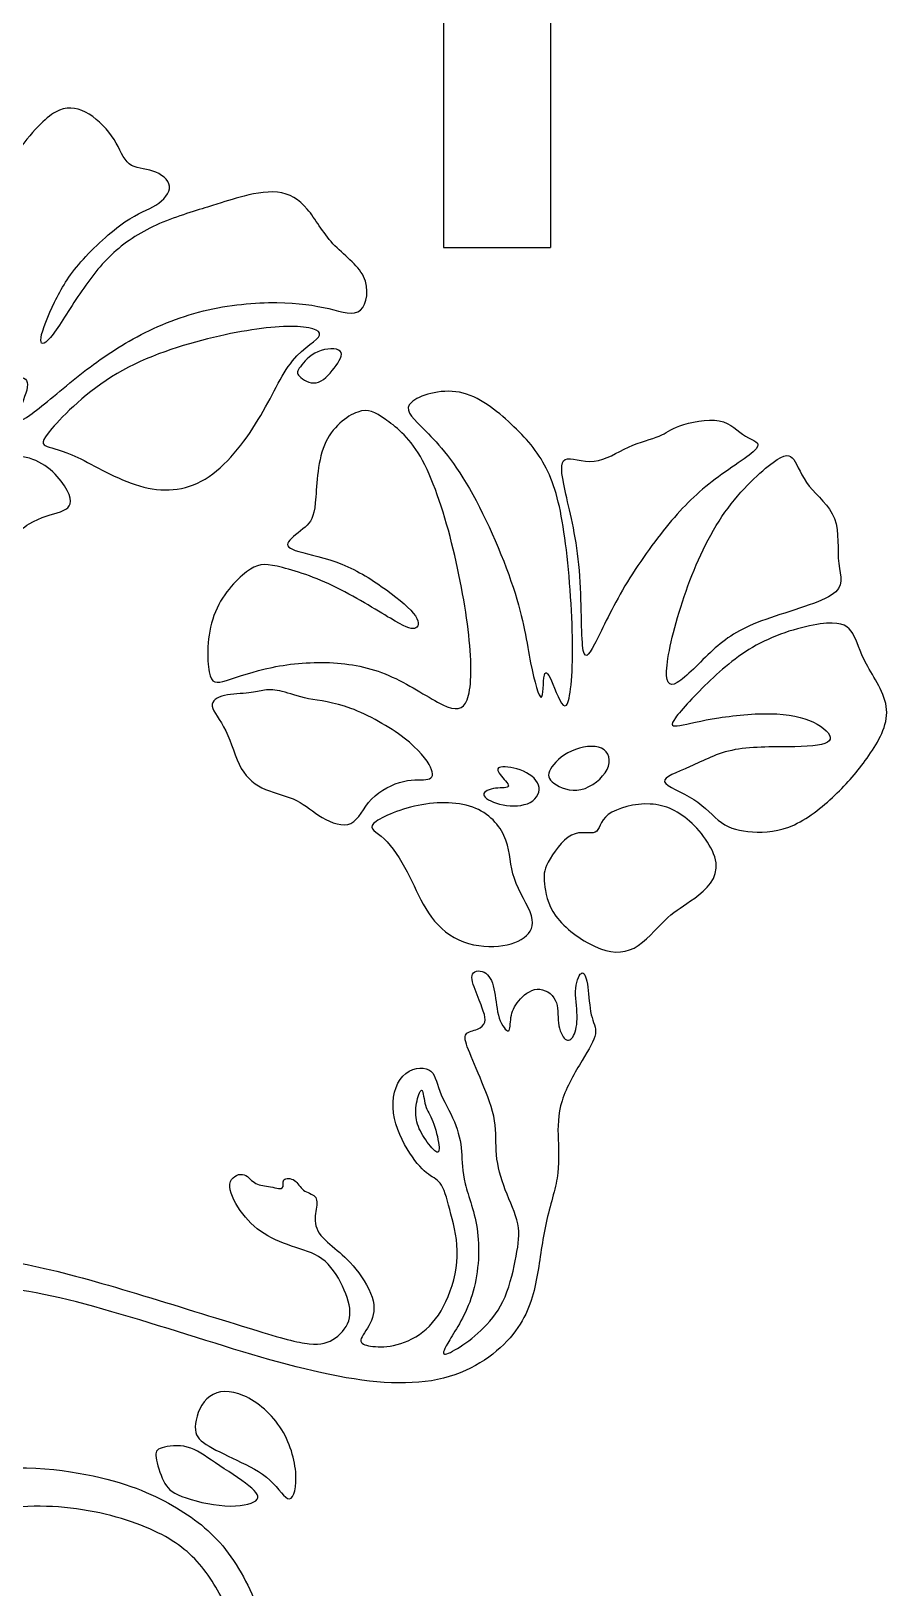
# Model space of a CAD drawing. Extents: x 0.5 to 20, y -0.3 to 15.2.
# Drawn here: x 17.681 to 19.978, y 4.227 to 8.401 of the extents above; entities that cross this region are included whole.
import ezdxf

# ---------------------------------------------------------------- set-up
doc = ezdxf.new("R2010")
doc.units = 0
doc.header["$MEASUREMENT"] = 0
doc.layers.add('LAYER_1', color=7, linetype='CONTINUOUS')

msp = doc.modelspace()

# ---------------------------------------------------------------- linework, layer by layer
at = {"layer": 'LAYER_1', "color": 250}
for points, knots in [([(15.63433, 0.77687), (15.63433, 0.77687), (0.50002, 0.77687), (0.50002, 0.77687), (0.50002, 0.77687), (0.50002, 0.77687), (0.50001, 0.77687), (0.50001, 0.77687), (0.50001, 0.77687), (0.50001, 0.77687), (0.5, 0.77687), (0.5, 0.77687), (0.5, 0.77687), (0.5, 0.77687), (0.5, 15.22313), (0.5, 15.22313), (0.5, 15.22313), (0.5, 15.22313), (19.07376, 15.22313), (19.07376, 15.22313), (19.07376, 15.22313), (19.07376, 15.22313), (19.07376, 7.82141), (19.07376, 7.82141)], [0, 0, 0, 0, 0.1428571, 0.1428571, 0.1428571, 0.1428571, 0.2857143, 0.2857143, 0.2857143, 0.2857143, 0.4285714, 0.4285714, 0.4285714, 0.4285714, 0.5714286, 0.5714286, 0.5714286, 0.5714286, 0.7142857, 0.7142857, 0.7142857, 0.7142857, 1, 1, 1, 1]), ([(15.63433, 1.1255), (15.63433, 1.1255), (0.7869, 1.1255), (0.7869, 1.1255), (0.7869, 1.1255), (0.7869, 1.1255), (0.78689, 1.1255), (0.78689, 1.1255), (0.78689, 1.1255), (0.78689, 1.1255), (0.78688, 1.1255), (0.78688, 1.1255), (0.78688, 1.1255), (0.78688, 1.1255), (0.78688, 14.8745), (0.78688, 14.8745), (0.78688, 14.8745), (0.78688, 14.8745), (18.78688, 14.8745), (18.78688, 14.8745), (18.78688, 14.8745), (18.78688, 14.8745), (18.78688, 7.82141), (18.78688, 7.82141)], [0, 0, 0, 0, 0.1428571, 0.1428571, 0.1428571, 0.1428571, 0.2857143, 0.2857143, 0.2857143, 0.2857143, 0.4285714, 0.4285714, 0.4285714, 0.4285714, 0.5714286, 0.5714286, 0.5714286, 0.5714286, 0.7142857, 0.7142857, 0.7142857, 0.7142857, 1, 1, 1, 1]), ([(17.4364, 7.39331), (17.42582, 7.42594), (17.41082, 7.48151), (17.41655, 7.56088), (17.41655, 7.56088), (17.42228, 7.64025), (17.44875, 7.74345), (17.4946, 7.8409), (17.4946, 7.8409), (17.54046, 7.93835), (17.60573, 8.03008), (17.65291, 8.09005), (17.65291, 8.09005), (17.70009, 8.15002), (17.72921, 8.17824), (17.75698, 8.18926), (17.75698, 8.18926), (17.78476, 8.20029), (17.81123, 8.19411), (17.8368, 8.17824), (17.8368, 8.17824), (17.86237, 8.16237), (17.88708, 8.13678), (17.90339, 8.11077), (17.90339, 8.11077), (17.9197, 8.08476), (17.92765, 8.05829), (17.94396, 8.04551), (17.94396, 8.04551), (17.96027, 8.03272), (17.98497, 8.0336), (18.00745, 8.02611), (18.00745, 8.02611), (18.02994, 8.01861), (18.05024, 8.00273), (18.052, 7.9851), (18.052, 7.9851), (18.05377, 7.96746), (18.037, 7.94805), (18.01584, 7.93483), (18.01584, 7.93483), (17.99468, 7.9216), (17.96909, 7.91453), (17.9325, 7.8894), (17.9325, 7.8894), (17.8959, 7.86427), (17.84826, 7.82105), (17.81475, 7.78269), (17.81475, 7.78269), (17.78124, 7.74433), (17.76183, 7.71081), (17.7442, 7.67466), (17.7442, 7.67466), (17.72656, 7.6385), (17.71068, 7.59968), (17.7076, 7.5794), (17.7076, 7.5794), (17.70451, 7.55912), (17.71421, 7.55735), (17.73273, 7.5794), (17.73273, 7.5794), (17.75125, 7.60145), (17.77859, 7.64731), (17.80637, 7.6892), (17.80637, 7.6892), (17.83415, 7.73109), (17.86238, 7.76902), (17.89633, 7.80121), (17.89633, 7.80121), (17.93028, 7.8334), (17.96998, 7.85986), (18.01672, 7.88102), (18.01672, 7.88102), (18.06346, 7.90219), (18.11726, 7.91807), (18.1543, 7.92953), (18.1543, 7.92953), (18.19134, 7.94099), (18.21163, 7.94806), (18.24117, 7.95599), (18.24117, 7.95599), (18.27071, 7.96393), (18.30953, 7.97275), (18.34171, 7.96923), (18.34171, 7.96923), (18.3739, 7.9657), (18.39949, 7.94981), (18.42153, 7.9238), (18.42153, 7.9238), (18.44358, 7.89778), (18.4621, 7.86162), (18.49032, 7.8312), (18.49032, 7.8312), (18.51854, 7.80077), (18.55647, 7.77607), (18.57234, 7.743), (18.57234, 7.743), (18.58822, 7.70993), (18.58204, 7.66847), (18.56397, 7.65304), (18.56397, 7.65304), (18.54589, 7.6376), (18.51589, 7.64819), (18.47886, 7.657), (18.47886, 7.657), (18.44182, 7.66582), (18.39771, 7.67289), (18.33995, 7.67333), (18.33995, 7.67333), (18.28219, 7.67377), (18.21074, 7.66759), (18.14284, 7.65084), (18.14284, 7.65084), (18.07493, 7.63408), (18.01054, 7.60674), (17.95454, 7.57588), (17.95454, 7.57588), (17.89854, 7.54501), (17.85091, 7.5106), (17.80285, 7.47224), (17.80285, 7.47224), (17.75479, 7.43388), (17.70627, 7.39154), (17.67805, 7.3717), (17.67805, 7.3717), (17.64983, 7.35185), (17.64189, 7.35451), (17.64541, 7.37082), (17.64541, 7.37082), (17.64894, 7.38713), (17.66394, 7.41713), (17.66923, 7.43873), (17.66923, 7.43873), (17.67452, 7.46033), (17.67011, 7.47357), (17.64851, 7.47269), (17.64851, 7.47269), (17.6269, 7.4718), (17.58809, 7.4568), (17.56561, 7.42947), (17.56561, 7.42947), (17.54312, 7.40213), (17.53693, 7.36243), (17.52591, 7.35406), (17.52591, 7.35406), (17.51489, 7.34568), (17.49901, 7.36861), (17.48711, 7.3717), (17.48711, 7.3717), (17.47521, 7.37479), (17.46726, 7.35802), (17.46021, 7.3545), (17.46021, 7.3545), (17.45316, 7.35097), (17.44698, 7.36068), (17.4364, 7.39331)], [0, 0, 0, 0, 0.025, 0.025, 0.025, 0.025, 0.05, 0.05, 0.05, 0.05, 0.075, 0.075, 0.075, 0.075, 0.1, 0.1, 0.1, 0.1, 0.125, 0.125, 0.125, 0.125, 0.15, 0.15, 0.15, 0.15, 0.175, 0.175, 0.175, 0.175, 0.2, 0.2, 0.2, 0.2, 0.225, 0.225, 0.225, 0.225, 0.25, 0.25, 0.25, 0.25, 0.275, 0.275, 0.275, 0.275, 0.3, 0.3, 0.3, 0.3, 0.325, 0.325, 0.325, 0.325, 0.35, 0.35, 0.35, 0.35, 0.375, 0.375, 0.375, 0.375, 0.4, 0.4, 0.4, 0.4, 0.425, 0.425, 0.425, 0.425, 0.45, 0.45, 0.45, 0.45, 0.475, 0.475, 0.475, 0.475, 0.5, 0.5, 0.5, 0.5, 0.525, 0.525, 0.525, 0.525, 0.55, 0.55, 0.55, 0.55, 0.575, 0.575, 0.575, 0.575, 0.6, 0.6, 0.6, 0.6, 0.625, 0.625, 0.625, 0.625, 0.65, 0.65, 0.65, 0.65, 0.675, 0.675, 0.675, 0.675, 0.7, 0.7, 0.7, 0.7, 0.725, 0.725, 0.725, 0.725, 0.75, 0.75, 0.75, 0.75, 0.775, 0.775, 0.775, 0.775, 0.8, 0.8, 0.8, 0.8, 0.825, 0.825, 0.825, 0.825, 0.85, 0.85, 0.85, 0.85, 0.875, 0.875, 0.875, 0.875, 0.9, 0.9, 0.9, 0.9, 0.925, 0.925, 0.925, 0.925, 0.95, 0.95, 0.95, 0.95, 1, 1, 1, 1]), ([(17.73669, 7.33554), (17.76712, 7.37126), (17.83151, 7.43564), (17.91132, 7.48282), (17.91132, 7.48282), (17.99114, 7.53), (18.08639, 7.56), (18.17017, 7.57984), (18.17017, 7.57984), (18.25396, 7.59968), (18.32628, 7.60939), (18.37743, 7.60939), (18.37743, 7.60939), (18.42858, 7.60939), (18.45858, 7.59968), (18.45461, 7.58602), (18.45461, 7.58602), (18.45064, 7.57235), (18.41271, 7.5547), (18.38185, 7.51678), (18.38185, 7.51678), (18.35098, 7.47886), (18.32716, 7.42065), (18.29012, 7.35936), (18.29012, 7.35936), (18.25308, 7.29806), (18.20281, 7.23367), (18.14769, 7.20016), (18.14769, 7.20016), (18.09257, 7.16665), (18.03259, 7.16399), (17.97174, 7.18163), (17.97174, 7.18163), (17.91089, 7.19927), (17.84914, 7.23721), (17.80593, 7.25793), (17.80593, 7.25793), (17.76272, 7.27865), (17.73802, 7.28219), (17.72391, 7.28747), (17.72391, 7.28747), (17.7098, 7.29276), (17.70627, 7.29983), (17.73669, 7.33554)], [0, 0, 0, 0, 0.0833333, 0.0833333, 0.0833333, 0.0833333, 0.1666667, 0.1666667, 0.1666667, 0.1666667, 0.25, 0.25, 0.25, 0.25, 0.3333333, 0.3333333, 0.3333333, 0.3333333, 0.4166667, 0.4166667, 0.4166667, 0.4166667, 0.5, 0.5, 0.5, 0.5, 0.5833333, 0.5833333, 0.5833333, 0.5833333, 0.6666667, 0.6666667, 0.6666667, 0.6666667, 0.75, 0.75, 0.75, 0.75, 0.8333333, 0.8333333, 0.8333333, 0.8333333, 1, 1, 1, 1]), ([(18.40301, 7.50134), (18.41183, 7.51325), (18.42772, 7.53178), (18.44998, 7.54148), (18.44998, 7.54148), (18.47225, 7.55118), (18.50092, 7.55206), (18.50974, 7.54324), (18.50974, 7.54324), (18.51856, 7.53442), (18.50753, 7.5159), (18.49364, 7.4976), (18.49364, 7.4976), (18.47975, 7.4793), (18.46299, 7.46122), (18.44535, 7.45813), (18.44535, 7.45813), (18.42771, 7.45504), (18.40919, 7.46696), (18.40081, 7.47555), (18.40081, 7.47555), (18.39243, 7.48415), (18.3942, 7.48944), (18.40301, 7.50134)], [0, 0, 0, 0, 0.1428571, 0.1428571, 0.1428571, 0.1428571, 0.2857143, 0.2857143, 0.2857143, 0.2857143, 0.4285714, 0.4285714, 0.4285714, 0.4285714, 0.5714286, 0.5714286, 0.5714286, 0.5714286, 0.7142857, 0.7142857, 0.7142857, 0.7142857, 1, 1, 1, 1]), ([(18.70065, 7.40567), (18.72049, 7.42386), (18.77728, 7.4426), (18.82936, 7.43268), (18.82936, 7.43268), (18.88145, 7.42276), (18.92887, 7.38416), (18.96827, 7.34724), (18.96827, 7.34724), (19.00768, 7.31031), (19.03911, 7.27502), (19.06225, 7.229), (19.06225, 7.229), (19.0854, 7.18298), (19.10029, 7.12619), (19.11186, 7.04241), (19.11186, 7.04241), (19.12344, 6.95863), (19.13171, 6.84783), (19.13254, 6.75964), (19.13254, 6.75964), (19.13337, 6.67145), (19.12674, 6.60584), (19.11627, 6.59372), (19.11627, 6.59372), (19.1058, 6.58159), (19.09147, 6.62294), (19.08017, 6.64994), (19.08017, 6.64994), (19.06887, 6.67695), (19.0606, 6.68964), (19.05702, 6.67421), (19.05702, 6.67421), (19.05343, 6.65877), (19.05454, 6.61521), (19.04876, 6.61439), (19.04876, 6.61439), (19.04297, 6.61356), (19.03028, 6.65546), (19.02009, 6.70754), (19.02009, 6.70754), (19.0099, 6.75963), (19.00217, 6.82193), (18.97324, 6.90984), (18.97324, 6.90984), (18.9443, 6.99776), (18.89413, 7.11132), (18.84756, 7.18931), (18.84756, 7.18931), (18.80098, 7.26731), (18.75798, 7.30976), (18.72794, 7.3398), (18.72794, 7.3398), (18.6979, 7.36984), (18.68081, 7.38748), (18.70065, 7.40567)], [0, 0, 0, 0, 0.0666667, 0.0666667, 0.0666667, 0.0666667, 0.1333333, 0.1333333, 0.1333333, 0.1333333, 0.2, 0.2, 0.2, 0.2, 0.2666667, 0.2666667, 0.2666667, 0.2666667, 0.3333333, 0.3333333, 0.3333333, 0.3333333, 0.4, 0.4, 0.4, 0.4, 0.4666667, 0.4666667, 0.4666667, 0.4666667, 0.5333333, 0.5333333, 0.5333333, 0.5333333, 0.6, 0.6, 0.6, 0.6, 0.6666667, 0.6666667, 0.6666667, 0.6666667, 0.7333333, 0.7333333, 0.7333333, 0.7333333, 0.8, 0.8, 0.8, 0.8, 0.8666667, 0.8666667, 0.8666667, 0.8666667, 1, 1, 1, 1]), ([(18.37105, 7.03194), (18.37822, 7.04296), (18.40028, 7.05785), (18.41543, 7.07135), (18.41543, 7.07135), (18.43059, 7.08485), (18.43886, 7.09699), (18.44299, 7.13639), (18.44299, 7.13639), (18.44713, 7.1758), (18.44713, 7.24251), (18.46725, 7.29101), (18.46725, 7.29101), (18.48737, 7.33951), (18.52761, 7.36984), (18.55654, 7.37976), (18.55654, 7.37976), (18.58548, 7.38968), (18.60313, 7.3792), (18.62986, 7.36074), (18.62986, 7.36074), (18.65659, 7.34228), (18.69242, 7.31581), (18.72466, 7.26014), (18.72466, 7.26014), (18.75691, 7.20447), (18.78558, 7.11958), (18.80845, 7.02918), (18.80845, 7.02918), (18.83133, 6.93878), (18.84842, 6.84286), (18.85586, 6.76735), (18.85586, 6.76735), (18.86331, 6.69183), (18.86109, 6.63671), (18.85007, 6.60833), (18.85007, 6.60833), (18.83905, 6.57994), (18.8192, 6.57828), (18.78448, 6.59481), (18.78448, 6.59481), (18.74975, 6.61135), (18.70014, 6.64609), (18.64943, 6.66923), (18.64943, 6.66923), (18.59872, 6.69238), (18.54689, 6.70396), (18.49178, 6.70726), (18.49178, 6.70726), (18.43666, 6.71057), (18.37822, 6.70561), (18.32724, 6.69514), (18.32724, 6.69514), (18.27626, 6.68467), (18.2327, 6.66867), (18.20487, 6.66013), (18.20487, 6.66013), (18.17703, 6.65159), (18.1649, 6.65049), (18.15856, 6.68273), (18.15856, 6.68273), (18.15222, 6.71498), (18.15167, 6.78058), (18.17124, 6.83432), (18.17124, 6.83432), (18.19081, 6.88806), (18.2305, 6.92996), (18.25888, 6.95145), (18.25888, 6.95145), (18.28727, 6.97295), (18.30437, 6.97406), (18.34074, 6.96607), (18.34074, 6.96607), (18.37712, 6.95808), (18.4328, 6.94098), (18.49012, 6.9137), (18.49012, 6.9137), (18.54745, 6.88642), (18.60643, 6.84893), (18.64418, 6.82661), (18.64418, 6.82661), (18.68194, 6.80429), (18.69849, 6.79711), (18.70896, 6.79959), (18.70896, 6.79959), (18.71943, 6.80207), (18.72384, 6.81421), (18.71117, 6.83294), (18.71117, 6.83294), (18.69849, 6.85168), (18.66871, 6.87705), (18.63344, 6.90267), (18.63344, 6.90267), (18.59816, 6.9283), (18.55737, 6.95422), (18.5141, 6.97158), (18.5141, 6.97158), (18.47083, 6.98894), (18.42508, 6.99776), (18.39835, 7.00575), (18.39835, 7.00575), (18.37162, 7.01374), (18.36389, 7.02092), (18.37105, 7.03194)], [0, 0, 0, 0, 0.037037, 0.037037, 0.037037, 0.037037, 0.0740741, 0.0740741, 0.0740741, 0.0740741, 0.1111111, 0.1111111, 0.1111111, 0.1111111, 0.1481481, 0.1481481, 0.1481481, 0.1481481, 0.1851852, 0.1851852, 0.1851852, 0.1851852, 0.2222222, 0.2222222, 0.2222222, 0.2222222, 0.2592593, 0.2592593, 0.2592593, 0.2592593, 0.2962963, 0.2962963, 0.2962963, 0.2962963, 0.3333333, 0.3333333, 0.3333333, 0.3333333, 0.3703704, 0.3703704, 0.3703704, 0.3703704, 0.4074074, 0.4074074, 0.4074074, 0.4074074, 0.4444444, 0.4444444, 0.4444444, 0.4444444, 0.4814815, 0.4814815, 0.4814815, 0.4814815, 0.5185185, 0.5185185, 0.5185185, 0.5185185, 0.5555556, 0.5555556, 0.5555556, 0.5555556, 0.5925926, 0.5925926, 0.5925926, 0.5925926, 0.6296296, 0.6296296, 0.6296296, 0.6296296, 0.6666667, 0.6666667, 0.6666667, 0.6666667, 0.7037037, 0.7037037, 0.7037037, 0.7037037, 0.7407407, 0.7407407, 0.7407407, 0.7407407, 0.7777778, 0.7777778, 0.7777778, 0.7777778, 0.8148148, 0.8148148, 0.8148148, 0.8148148, 0.8518519, 0.8518519, 0.8518519, 0.8518519, 0.8888889, 0.8888889, 0.8888889, 0.8888889, 0.9259259, 0.9259259, 0.9259259, 0.9259259, 1, 1, 1, 1]), ([(19.36488, 7.31527), (19.34503, 7.307), (19.31361, 7.29983), (19.28275, 7.28578), (19.28275, 7.28578), (19.25188, 7.27173), (19.22155, 7.25077), (19.19041, 7.24774), (19.19041, 7.24774), (19.15927, 7.24471), (19.1273, 7.2596), (19.11297, 7.25271), (19.11297, 7.25271), (19.09863, 7.24582), (19.10195, 7.21715), (19.11269, 7.16865), (19.11269, 7.16865), (19.12344, 7.12014), (19.14163, 7.05178), (19.14962, 6.97048), (19.14962, 6.97048), (19.15762, 6.88918), (19.15541, 6.79491), (19.15954, 6.75357), (19.15954, 6.75357), (19.16368, 6.71223), (19.17416, 6.72381), (19.19152, 6.75688), (19.19152, 6.75688), (19.20888, 6.78995), (19.23314, 6.84453), (19.26676, 6.9024), (19.26676, 6.9024), (19.30038, 6.96028), (19.34338, 7.02147), (19.38334, 7.0708), (19.38334, 7.0708), (19.4233, 7.12013), (19.46024, 7.15762), (19.50654, 7.19317), (19.50654, 7.19317), (19.55284, 7.22872), (19.60852, 7.26235), (19.6245, 7.28081), (19.6245, 7.28081), (19.64049, 7.29928), (19.61678, 7.30259), (19.59611, 7.31526), (19.59611, 7.31526), (19.57544, 7.32794), (19.5578, 7.35), (19.52583, 7.35606), (19.52583, 7.35606), (19.49386, 7.36212), (19.44756, 7.3522), (19.42028, 7.34256), (19.42028, 7.34256), (19.39299, 7.33291), (19.38472, 7.32353), (19.36488, 7.31527)], [0, 0, 0, 0, 0.0625, 0.0625, 0.0625, 0.0625, 0.125, 0.125, 0.125, 0.125, 0.1875, 0.1875, 0.1875, 0.1875, 0.25, 0.25, 0.25, 0.25, 0.3125, 0.3125, 0.3125, 0.3125, 0.375, 0.375, 0.375, 0.375, 0.4375, 0.4375, 0.4375, 0.4375, 0.5, 0.5, 0.5, 0.5, 0.5625, 0.5625, 0.5625, 0.5625, 0.625, 0.625, 0.625, 0.625, 0.6875, 0.6875, 0.6875, 0.6875, 0.75, 0.75, 0.75, 0.75, 0.8125, 0.8125, 0.8125, 0.8125, 0.875, 0.875, 0.875, 0.875, 1, 1, 1, 1]), ([(17.19211, 7.28614), (17.19564, 7.29672), (17.21505, 7.31172), (17.23665, 7.30952), (17.23665, 7.30952), (17.25826, 7.30731), (17.28207, 7.2879), (17.30367, 7.28305), (17.30367, 7.28305), (17.32528, 7.2782), (17.34469, 7.2879), (17.35692, 7.28206), (17.35692, 7.28206), (17.36916, 7.27622), (17.37424, 7.25482), (17.40334, 7.24821), (17.40334, 7.24821), (17.43244, 7.24159), (17.48559, 7.24976), (17.53982, 7.25659), (17.53982, 7.25659), (17.59406, 7.26342), (17.64942, 7.26894), (17.69395, 7.24954), (17.69395, 7.24954), (17.73849, 7.23014), (17.77222, 7.18581), (17.78291, 7.15837), (17.78291, 7.15837), (17.79361, 7.13092), (17.78125, 7.12033), (17.75965, 7.1124), (17.75965, 7.1124), (17.73804, 7.10446), (17.70717, 7.09916), (17.67586, 7.07976), (17.67586, 7.07976), (17.64455, 7.06036), (17.6128, 7.02684), (17.56606, 7.00612), (17.56606, 7.00612), (17.51932, 6.9854), (17.45757, 6.97745), (17.4051, 6.98495), (17.4051, 6.98495), (17.35263, 6.99245), (17.30941, 7.01538), (17.28516, 7.03831), (17.28516, 7.03831), (17.26091, 7.06124), (17.25561, 7.08417), (17.25473, 7.11018), (17.25473, 7.11018), (17.25384, 7.1362), (17.25738, 7.16531), (17.25121, 7.19132), (17.25121, 7.19132), (17.24503, 7.21734), (17.22915, 7.24028), (17.21505, 7.25483), (17.21505, 7.25483), (17.20094, 7.26938), (17.18858, 7.27556), (17.19211, 7.28614)], [0, 0, 0, 0, 0.0588235, 0.0588235, 0.0588235, 0.0588235, 0.1176471, 0.1176471, 0.1176471, 0.1176471, 0.1764706, 0.1764706, 0.1764706, 0.1764706, 0.2352941, 0.2352941, 0.2352941, 0.2352941, 0.2941176, 0.2941176, 0.2941176, 0.2941176, 0.3529412, 0.3529412, 0.3529412, 0.3529412, 0.4117647, 0.4117647, 0.4117647, 0.4117647, 0.4705882, 0.4705882, 0.4705882, 0.4705882, 0.5294118, 0.5294118, 0.5294118, 0.5294118, 0.5882353, 0.5882353, 0.5882353, 0.5882353, 0.6470588, 0.6470588, 0.6470588, 0.6470588, 0.7058824, 0.7058824, 0.7058824, 0.7058824, 0.7647059, 0.7647059, 0.7647059, 0.7647059, 0.8235294, 0.8235294, 0.8235294, 0.8235294, 0.8823529, 0.8823529, 0.8823529, 0.8823529, 1, 1, 1, 1]), ([(19.67028, 7.24472), (19.63776, 7.22101), (19.58483, 7.1725), (19.54129, 7.11104), (19.54129, 7.11104), (19.49775, 7.04958), (19.46356, 6.97516), (19.43683, 6.89937), (19.43683, 6.89937), (19.4101, 6.82358), (19.3908, 6.74641), (19.38584, 6.70066), (19.38584, 6.70066), (19.38088, 6.65491), (19.39026, 6.64058), (19.41341, 6.65408), (19.41341, 6.65408), (19.43656, 6.66759), (19.47349, 6.70893), (19.50876, 6.74117), (19.50876, 6.74117), (19.54404, 6.77342), (19.57767, 6.79657), (19.63885, 6.81944), (19.63885, 6.81944), (19.70003, 6.84232), (19.78879, 6.86492), (19.82627, 6.88862), (19.82627, 6.88862), (19.86375, 6.91232), (19.84997, 6.93714), (19.84611, 6.97351), (19.84611, 6.97351), (19.84225, 7.00989), (19.84832, 7.05785), (19.83482, 7.09395), (19.83482, 7.09395), (19.82131, 7.13005), (19.78823, 7.15431), (19.76701, 7.18104), (19.76701, 7.18104), (19.74579, 7.20777), (19.73642, 7.237), (19.72568, 7.25215), (19.72568, 7.25215), (19.71493, 7.26731), (19.70279, 7.26842), (19.67028, 7.24472)], [0, 0, 0, 0, 0.0769231, 0.0769231, 0.0769231, 0.0769231, 0.1538462, 0.1538462, 0.1538462, 0.1538462, 0.2307692, 0.2307692, 0.2307692, 0.2307692, 0.3076923, 0.3076923, 0.3076923, 0.3076923, 0.3846154, 0.3846154, 0.3846154, 0.3846154, 0.4615385, 0.4615385, 0.4615385, 0.4615385, 0.5384615, 0.5384615, 0.5384615, 0.5384615, 0.6153846, 0.6153846, 0.6153846, 0.6153846, 0.6923077, 0.6923077, 0.6923077, 0.6923077, 0.7692308, 0.7692308, 0.7692308, 0.7692308, 0.8461538, 0.8461538, 0.8461538, 0.8461538, 1, 1, 1, 1]), ([(19.40847, 6.55953), (19.42391, 6.58103), (19.4614, 6.62182), (19.50274, 6.66095), (19.50274, 6.66095), (19.54408, 6.70009), (19.58928, 6.73758), (19.64605, 6.76514), (19.64605, 6.76514), (19.70283, 6.7927), (19.77119, 6.81034), (19.81363, 6.81337), (19.81363, 6.81337), (19.85607, 6.81641), (19.87262, 6.80482), (19.88391, 6.78553), (19.88391, 6.78553), (19.89521, 6.76624), (19.90128, 6.73923), (19.92029, 6.70396), (19.92029, 6.70396), (19.93931, 6.66868), (19.97128, 6.62512), (19.97459, 6.58186), (19.97459, 6.58186), (19.9779, 6.53859), (19.95253, 6.49559), (19.92691, 6.45866), (19.92691, 6.45866), (19.90128, 6.42173), (19.87536, 6.39086), (19.84202, 6.35834), (19.84202, 6.35834), (19.80867, 6.32582), (19.76788, 6.29164), (19.72764, 6.27318), (19.72764, 6.27318), (19.6874, 6.25472), (19.64771, 6.25195), (19.61464, 6.25388), (19.61464, 6.25388), (19.58157, 6.25581), (19.5551, 6.26243), (19.53196, 6.27868), (19.53196, 6.27868), (19.50881, 6.29494), (19.48896, 6.32086), (19.45755, 6.34097), (19.45755, 6.34097), (19.42613, 6.36109), (19.38312, 6.37543), (19.37954, 6.38838), (19.37954, 6.38838), (19.37596, 6.40133), (19.41179, 6.41292), (19.44762, 6.4289), (19.44762, 6.4289), (19.48345, 6.44488), (19.51928, 6.46528), (19.56833, 6.47437), (19.56833, 6.47437), (19.61739, 6.48347), (19.67969, 6.48126), (19.72819, 6.48208), (19.72819, 6.48208), (19.77669, 6.48291), (19.81143, 6.48678), (19.8208, 6.49807), (19.8208, 6.49807), (19.83017, 6.50937), (19.81418, 6.52812), (19.78855, 6.54272), (19.78855, 6.54272), (19.76292, 6.55733), (19.72764, 6.56781), (19.67996, 6.57029), (19.67996, 6.57029), (19.63228, 6.57277), (19.57219, 6.56725), (19.52452, 6.55981), (19.52452, 6.55981), (19.47684, 6.55237), (19.44155, 6.543), (19.42061, 6.53942), (19.42061, 6.53942), (19.39967, 6.53583), (19.39304, 6.53804), (19.40847, 6.55953)], [0, 0, 0, 0, 0.0434783, 0.0434783, 0.0434783, 0.0434783, 0.0869565, 0.0869565, 0.0869565, 0.0869565, 0.1304348, 0.1304348, 0.1304348, 0.1304348, 0.173913, 0.173913, 0.173913, 0.173913, 0.2173913, 0.2173913, 0.2173913, 0.2173913, 0.2608696, 0.2608696, 0.2608696, 0.2608696, 0.3043478, 0.3043478, 0.3043478, 0.3043478, 0.3478261, 0.3478261, 0.3478261, 0.3478261, 0.3913043, 0.3913043, 0.3913043, 0.3913043, 0.4347826, 0.4347826, 0.4347826, 0.4347826, 0.4782609, 0.4782609, 0.4782609, 0.4782609, 0.5217391, 0.5217391, 0.5217391, 0.5217391, 0.5652174, 0.5652174, 0.5652174, 0.5652174, 0.6086957, 0.6086957, 0.6086957, 0.6086957, 0.6521739, 0.6521739, 0.6521739, 0.6521739, 0.6956522, 0.6956522, 0.6956522, 0.6956522, 0.7391304, 0.7391304, 0.7391304, 0.7391304, 0.7826087, 0.7826087, 0.7826087, 0.7826087, 0.826087, 0.826087, 0.826087, 0.826087, 0.8695652, 0.8695652, 0.8695652, 0.8695652, 0.9130435, 0.9130435, 0.9130435, 0.9130435, 1, 1, 1, 1]), ([(18.16656, 6.59097), (18.16435, 6.60585), (18.17924, 6.61522), (18.19963, 6.6199), (18.19963, 6.6199), (18.22003, 6.62459), (18.24594, 6.62459), (18.2644, 6.62652), (18.2644, 6.62652), (18.28287, 6.62845), (18.2939, 6.63231), (18.30712, 6.63396), (18.30712, 6.63396), (18.32035, 6.63562), (18.33579, 6.63507), (18.35453, 6.63039), (18.35453, 6.63039), (18.37327, 6.6257), (18.39532, 6.61688), (18.42481, 6.6111), (18.42481, 6.6111), (18.4543, 6.60531), (18.49123, 6.60254), (18.53808, 6.58518), (18.53808, 6.58518), (18.58493, 6.56782), (18.64172, 6.53585), (18.68113, 6.50554), (18.68113, 6.50554), (18.72054, 6.47522), (18.74259, 6.44655), (18.75196, 6.42726), (18.75196, 6.42726), (18.76134, 6.40797), (18.75802, 6.39804), (18.7448, 6.39501), (18.7448, 6.39501), (18.73157, 6.39198), (18.70841, 6.39584), (18.67975, 6.38923), (18.67975, 6.38923), (18.65109, 6.38261), (18.6169, 6.36552), (18.59403, 6.34155), (18.59403, 6.34155), (18.57116, 6.31757), (18.55958, 6.28669), (18.53836, 6.27677), (18.53836, 6.27677), (18.51714, 6.26685), (18.48627, 6.27788), (18.46147, 6.29248), (18.46147, 6.29248), (18.43666, 6.30709), (18.41792, 6.32528), (18.39284, 6.33768), (18.39284, 6.33768), (18.36776, 6.35008), (18.33634, 6.3567), (18.30961, 6.36799), (18.30961, 6.36799), (18.28287, 6.37929), (18.26082, 6.39529), (18.24456, 6.42395), (18.24456, 6.42395), (18.2283, 6.45261), (18.21782, 6.49396), (18.20294, 6.52482), (18.20294, 6.52482), (18.18806, 6.55569), (18.16876, 6.57609), (18.16656, 6.59097)], [0, 0, 0, 0, 0.0526316, 0.0526316, 0.0526316, 0.0526316, 0.1052632, 0.1052632, 0.1052632, 0.1052632, 0.1578947, 0.1578947, 0.1578947, 0.1578947, 0.2105263, 0.2105263, 0.2105263, 0.2105263, 0.2631579, 0.2631579, 0.2631579, 0.2631579, 0.3157895, 0.3157895, 0.3157895, 0.3157895, 0.3684211, 0.3684211, 0.3684211, 0.3684211, 0.4210526, 0.4210526, 0.4210526, 0.4210526, 0.4736842, 0.4736842, 0.4736842, 0.4736842, 0.5263158, 0.5263158, 0.5263158, 0.5263158, 0.5789474, 0.5789474, 0.5789474, 0.5789474, 0.6315789, 0.6315789, 0.6315789, 0.6315789, 0.6842105, 0.6842105, 0.6842105, 0.6842105, 0.7368421, 0.7368421, 0.7368421, 0.7368421, 0.7894737, 0.7894737, 0.7894737, 0.7894737, 0.8421053, 0.8421053, 0.8421053, 0.8421053, 0.8947368, 0.8947368, 0.8947368, 0.8947368, 1, 1, 1, 1]), ([(19.07345, 6.42216), (19.08227, 6.43787), (19.10268, 6.45827), (19.12968, 6.47067), (19.12968, 6.47067), (19.15669, 6.48307), (19.19032, 6.48748), (19.2103, 6.47798), (19.2103, 6.47798), (19.23028, 6.46847), (19.23662, 6.44503), (19.22505, 6.42133), (19.22505, 6.42133), (19.21347, 6.39763), (19.18398, 6.37365), (19.15518, 6.36745), (19.15518, 6.36745), (19.12638, 6.36124), (19.09826, 6.37283), (19.08283, 6.38412), (19.08283, 6.38412), (19.0674, 6.39542), (19.06463, 6.40646), (19.07345, 6.42216)], [0, 0, 0, 0, 0.1428571, 0.1428571, 0.1428571, 0.1428571, 0.2857143, 0.2857143, 0.2857143, 0.2857143, 0.4285714, 0.4285714, 0.4285714, 0.4285714, 0.5714286, 0.5714286, 0.5714286, 0.5714286, 0.7142857, 0.7142857, 0.7142857, 0.7142857, 1, 1, 1, 1]), ([(18.94047, 6.42781), (18.95246, 6.42988), (18.97865, 6.42657), (19.00069, 6.41665), (19.00069, 6.41665), (19.02274, 6.40673), (19.04066, 6.39018), (19.04314, 6.37296), (19.04314, 6.37296), (19.04562, 6.35574), (19.03266, 6.33782), (19.01144, 6.32955), (19.01144, 6.32955), (18.99022, 6.32128), (18.96073, 6.32267), (18.93703, 6.32859), (18.93703, 6.32859), (18.91333, 6.33451), (18.8954, 6.34499), (18.89458, 6.35353), (18.89458, 6.35353), (18.89375, 6.36207), (18.91002, 6.3687), (18.92641, 6.3709), (18.92641, 6.3709), (18.94281, 6.37311), (18.95936, 6.37089), (18.96046, 6.37681), (18.96046, 6.37681), (18.96156, 6.38274), (18.94722, 6.39681), (18.93896, 6.40755), (18.93896, 6.40755), (18.93069, 6.4183), (18.92848, 6.42575), (18.94047, 6.42781)], [0, 0, 0, 0, 0.1, 0.1, 0.1, 0.1, 0.2, 0.2, 0.2, 0.2, 0.3, 0.3, 0.3, 0.3, 0.4, 0.4, 0.4, 0.4, 0.5, 0.5, 0.5, 0.5, 0.6, 0.6, 0.6, 0.6, 0.7, 0.7, 0.7, 0.7, 0.8, 0.8, 0.8, 0.8, 1, 1, 1, 1]), ([(18.599, 6.27593), (18.61361, 6.29054), (18.66432, 6.31369), (18.71861, 6.32471), (18.71861, 6.32471), (18.77291, 6.33574), (18.83079, 6.33464), (18.87295, 6.31701), (18.87295, 6.31701), (18.91512, 6.29937), (18.94159, 6.26518), (18.95399, 6.23129), (18.95399, 6.23129), (18.96639, 6.19739), (18.96473, 6.16376), (18.9767, 6.12847), (18.9767, 6.12847), (18.98867, 6.09318), (19.01426, 6.05621), (19.02247, 6.02889), (19.02247, 6.02889), (19.03068, 6.00157), (19.0215, 5.98389), (19.00265, 5.9704), (19.00265, 5.9704), (18.98379, 5.95691), (18.95524, 5.94761), (18.92113, 5.94654), (18.92113, 5.94654), (18.88702, 5.94547), (18.84732, 5.95265), (18.81508, 5.97056), (18.81508, 5.97056), (18.78284, 5.98847), (18.75802, 6.01714), (18.73901, 6.04828), (18.73901, 6.04828), (18.71999, 6.07942), (18.70676, 6.11305), (18.68913, 6.14694), (18.68913, 6.14694), (18.67149, 6.18084), (18.64943, 6.21503), (18.62767, 6.23514), (18.62767, 6.23514), (18.6059, 6.25526), (18.58439, 6.26133), (18.599, 6.27593)], [0, 0, 0, 0, 0.0769231, 0.0769231, 0.0769231, 0.0769231, 0.1538462, 0.1538462, 0.1538462, 0.1538462, 0.2307692, 0.2307692, 0.2307692, 0.2307692, 0.3076923, 0.3076923, 0.3076923, 0.3076923, 0.3846154, 0.3846154, 0.3846154, 0.3846154, 0.4615385, 0.4615385, 0.4615385, 0.4615385, 0.5384615, 0.5384615, 0.5384615, 0.5384615, 0.6153846, 0.6153846, 0.6153846, 0.6153846, 0.6923077, 0.6923077, 0.6923077, 0.6923077, 0.7692308, 0.7692308, 0.7692308, 0.7692308, 0.8461538, 0.8461538, 0.8461538, 0.8461538, 1, 1, 1, 1]), ([(19.06698, 6.1723), (19.07938, 6.19628), (19.10475, 6.23266), (19.1301, 6.24534), (19.1301, 6.24534), (19.15545, 6.25802), (19.18082, 6.24699), (19.19322, 6.25305), (19.19322, 6.25305), (19.20562, 6.25912), (19.20506, 6.28227), (19.22848, 6.30018), (19.22848, 6.30018), (19.25191, 6.3181), (19.29933, 6.33078), (19.34094, 6.32858), (19.34094, 6.32858), (19.38255, 6.32638), (19.41839, 6.30928), (19.45283, 6.27649), (19.45283, 6.27649), (19.48728, 6.24369), (19.52036, 6.19518), (19.51788, 6.15632), (19.51788, 6.15632), (19.5154, 6.11746), (19.47736, 6.08824), (19.44925, 6.06868), (19.44925, 6.06868), (19.42114, 6.04911), (19.40295, 6.03919), (19.3798, 6.01659), (19.3798, 6.01659), (19.35665, 5.99399), (19.32853, 5.95871), (19.29739, 5.94245), (19.29739, 5.94245), (19.26625, 5.92618), (19.23207, 5.92895), (19.19349, 5.94631), (19.19349, 5.94631), (19.15491, 5.96367), (19.1119, 5.99564), (19.0882, 6.02788), (19.0882, 6.02788), (19.0645, 6.06013), (19.06009, 6.09266), (19.05761, 6.1147), (19.05761, 6.1147), (19.05513, 6.13675), (19.05458, 6.14833), (19.06698, 6.1723)], [0, 0, 0, 0, 0.0714286, 0.0714286, 0.0714286, 0.0714286, 0.1428571, 0.1428571, 0.1428571, 0.1428571, 0.2142857, 0.2142857, 0.2142857, 0.2142857, 0.2857143, 0.2857143, 0.2857143, 0.2857143, 0.3571429, 0.3571429, 0.3571429, 0.3571429, 0.4285714, 0.4285714, 0.4285714, 0.4285714, 0.5, 0.5, 0.5, 0.5, 0.5714286, 0.5714286, 0.5714286, 0.5714286, 0.6428571, 0.6428571, 0.6428571, 0.6428571, 0.7142857, 0.7142857, 0.7142857, 0.7142857, 0.7857143, 0.7857143, 0.7857143, 0.7857143, 0.8571429, 0.8571429, 0.8571429, 0.8571429, 1, 1, 1, 1]), ([(17.37258, 5.11567), (17.37092, 5.10906), (17.37203, 5.09802), (17.3836, 5.0848), (17.3836, 5.0848), (17.39518, 5.07157), (17.41723, 5.05613), (17.46959, 5.04732), (17.46959, 5.04732), (17.52196, 5.0385), (17.60465, 5.03629), (17.71516, 5.0137), (17.71516, 5.0137), (17.82568, 4.9911), (17.96405, 4.94809), (18.09882, 4.90593), (18.09882, 4.90593), (18.23359, 4.86376), (18.36478, 4.82241), (18.48219, 4.79844), (18.48219, 4.79844), (18.5996, 4.77446), (18.70323, 4.76784), (18.78674, 4.78878), (18.78674, 4.78878), (18.87025, 4.80973), (18.93364, 4.85825), (18.9725, 4.90647), (18.9725, 4.90647), (19.01136, 4.9547), (19.0257, 5.00267), (19.03534, 5.05145), (19.03534, 5.05145), (19.04499, 5.10023), (19.04995, 5.14984), (19.05987, 5.19669), (19.05987, 5.19669), (19.06979, 5.24355), (19.08468, 5.28765), (19.09102, 5.32568), (19.09102, 5.32568), (19.09736, 5.36372), (19.09514, 5.39569), (19.09404, 5.42876), (19.09404, 5.42876), (19.09294, 5.46183), (19.09294, 5.49602), (19.10451, 5.53294), (19.10451, 5.53294), (19.11609, 5.56987), (19.13925, 5.60957), (19.15799, 5.64071), (19.15799, 5.64071), (19.17673, 5.67185), (19.19106, 5.69445), (19.19382, 5.71209), (19.19382, 5.71209), (19.19658, 5.72973), (19.18775, 5.74241), (19.1828, 5.76363), (19.1828, 5.76363), (19.17784, 5.78485), (19.17673, 5.81462), (19.1737, 5.83749), (19.1737, 5.83749), (19.17067, 5.86036), (19.16571, 5.87636), (19.15882, 5.87553), (19.15882, 5.87553), (19.15193, 5.8747), (19.14311, 5.85706), (19.14118, 5.83446), (19.14118, 5.83446), (19.13925, 5.81186), (19.14421, 5.7843), (19.14476, 5.76115), (19.14476, 5.76115), (19.14531, 5.738), (19.14145, 5.71925), (19.13539, 5.70768), (19.13539, 5.70768), (19.12933, 5.6961), (19.12105, 5.69169), (19.11307, 5.69803), (19.11307, 5.69803), (19.10508, 5.70437), (19.09735, 5.72146), (19.09487, 5.74158), (19.09487, 5.74158), (19.09239, 5.7617), (19.09516, 5.78485), (19.08634, 5.80276), (19.08634, 5.80276), (19.07752, 5.82068), (19.05711, 5.83336), (19.03782, 5.83199), (19.03782, 5.83199), (19.01853, 5.83061), (19.00034, 5.81516), (18.98822, 5.80056), (18.98822, 5.80056), (18.97609, 5.78595), (18.97002, 5.77217), (18.96754, 5.75619), (18.96754, 5.75619), (18.96506, 5.7402), (18.96617, 5.72201), (18.96066, 5.72036), (18.96066, 5.72036), (18.95515, 5.7187), (18.94301, 5.73359), (18.93613, 5.75453), (18.93613, 5.75453), (18.92924, 5.77548), (18.92757, 5.80249), (18.92344, 5.82509), (18.92344, 5.82509), (18.91931, 5.84769), (18.91269, 5.86588), (18.90029, 5.8747), (18.90029, 5.8747), (18.88789, 5.88352), (18.8697, 5.88297), (18.86446, 5.87278), (18.86446, 5.87278), (18.85922, 5.86258), (18.86695, 5.84273), (18.87438, 5.82372), (18.87438, 5.82372), (18.88182, 5.8047), (18.889, 5.7865), (18.8934, 5.77328), (18.8934, 5.77328), (18.89781, 5.76005), (18.89947, 5.75177), (18.89699, 5.74406), (18.89699, 5.74406), (18.89451, 5.73635), (18.88789, 5.72917), (18.87742, 5.72477), (18.87742, 5.72477), (18.86695, 5.72036), (18.85261, 5.7187), (18.8471, 5.71154), (18.8471, 5.71154), (18.84158, 5.70438), (18.8449, 5.69169), (18.85344, 5.66965), (18.85344, 5.66965), (18.86198, 5.6476), (18.87576, 5.61618), (18.88981, 5.58228), (18.88981, 5.58228), (18.90387, 5.54838), (18.91821, 5.512), (18.92372, 5.47948), (18.92372, 5.47948), (18.92924, 5.44696), (18.92592, 5.41828), (18.92868, 5.38797), (18.92868, 5.38797), (18.93144, 5.35765), (18.94026, 5.32568), (18.95238, 5.29399), (18.95238, 5.29399), (18.96451, 5.26229), (18.97995, 5.23087), (18.98573, 5.20276), (18.98573, 5.20276), (18.99152, 5.17465), (18.98766, 5.14984), (18.98132, 5.1165), (18.98132, 5.1165), (18.97498, 5.08315), (18.96616, 5.04125), (18.95156, 5.00708), (18.95156, 5.00708), (18.93695, 4.9729), (18.91655, 4.94644), (18.89506, 4.92467), (18.89506, 4.92467), (18.87356, 4.9029), (18.85096, 4.8858), (18.8314, 4.87313), (18.8314, 4.87313), (18.81183, 4.86045), (18.79528, 4.85218), (18.78922, 4.85355), (18.78922, 4.85355), (18.78316, 4.85493), (18.78757, 4.86597), (18.80355, 4.89215), (18.80355, 4.89215), (18.81954, 4.91833), (18.8471, 4.95967), (18.86336, 5.01203), (18.86336, 5.01203), (18.87962, 5.0644), (18.88458, 5.12779), (18.87797, 5.1807), (18.87797, 5.1807), (18.87135, 5.23362), (18.85316, 5.27608), (18.84462, 5.31025), (18.84462, 5.31025), (18.83607, 5.34442), (18.83718, 5.37034), (18.83498, 5.39652), (18.83498, 5.39652), (18.83277, 5.4227), (18.82725, 5.44916), (18.81568, 5.47672), (18.81568, 5.47672), (18.80411, 5.50428), (18.78646, 5.53295), (18.77655, 5.55858), (18.77655, 5.55858), (18.76663, 5.58421), (18.76441, 5.60681), (18.74733, 5.6159), (18.74733, 5.6159), (18.73024, 5.625), (18.69827, 5.62059), (18.6776, 5.5991), (18.6776, 5.5991), (18.65693, 5.5776), (18.64756, 5.539), (18.65279, 5.49987), (18.65279, 5.49987), (18.65803, 5.46074), (18.67788, 5.42104), (18.69634, 5.39238), (18.69634, 5.39238), (18.7148, 5.36372), (18.7319, 5.34608), (18.74622, 5.33561), (18.74622, 5.33561), (18.76055, 5.32514), (18.77214, 5.32182), (18.7815, 5.30612), (18.7815, 5.30612), (18.79087, 5.29041), (18.79805, 5.26229), (18.80659, 5.22895), (18.80659, 5.22895), (18.81513, 5.1956), (18.82505, 5.157), (18.82368, 5.11567), (18.82368, 5.11567), (18.8223, 5.07433), (18.80961, 5.03022), (18.79308, 4.99467), (18.79308, 4.99467), (18.77655, 4.95912), (18.75614, 4.93211), (18.73134, 4.91282), (18.73134, 4.91282), (18.70654, 4.89353), (18.67732, 4.88194), (18.65252, 4.87671), (18.65252, 4.87671), (18.62772, 4.87147), (18.60731, 4.87258), (18.59133, 4.87506), (18.59133, 4.87506), (18.57535, 4.87754), (18.56377, 4.8814), (18.56515, 4.89132), (18.56515, 4.89132), (18.56653, 4.90124), (18.58086, 4.91723), (18.59023, 4.93652), (18.59023, 4.93652), (18.5996, 4.95581), (18.60401, 4.97841), (18.59519, 5.00624), (18.59519, 5.00624), (18.58637, 5.03408), (18.56432, 5.06716), (18.5442, 5.09058), (18.5442, 5.09058), (18.52408, 5.11401), (18.50589, 5.12779), (18.48826, 5.14267), (18.48826, 5.14267), (18.47062, 5.15755), (18.45352, 5.17355), (18.44663, 5.19091), (18.44663, 5.19091), (18.43974, 5.20827), (18.44306, 5.22702), (18.44526, 5.24217), (18.44526, 5.24217), (18.44746, 5.25733), (18.44857, 5.26891), (18.44196, 5.27607), (18.44196, 5.27607), (18.43534, 5.28323), (18.421, 5.286), (18.41136, 5.29343), (18.41136, 5.29343), (18.40171, 5.30087), (18.39675, 5.31301), (18.38711, 5.31934), (18.38711, 5.31934), (18.37746, 5.32568), (18.36313, 5.32623), (18.35872, 5.32045), (18.35872, 5.32045), (18.35431, 5.31466), (18.35982, 5.30252), (18.35431, 5.29894), (18.35431, 5.29894), (18.3488, 5.29536), (18.33225, 5.30033), (18.31765, 5.30308), (18.31765, 5.30308), (18.30305, 5.30584), (18.29036, 5.30639), (18.27989, 5.31328), (18.27989, 5.31328), (18.26942, 5.32017), (18.26115, 5.3334), (18.24792, 5.33533), (18.24792, 5.33533), (18.23469, 5.33726), (18.2165, 5.32789), (18.21402, 5.30943), (18.21402, 5.30943), (18.21154, 5.29096), (18.22477, 5.26339), (18.24185, 5.23887), (18.24185, 5.23887), (18.25894, 5.21434), (18.2799, 5.19283), (18.30552, 5.17658), (18.30552, 5.17658), (18.33115, 5.16032), (18.36148, 5.14929), (18.39041, 5.13965), (18.39041, 5.13965), (18.41935, 5.13), (18.44691, 5.12173), (18.46923, 5.10244), (18.46923, 5.10244), (18.49156, 5.08315), (18.50865, 5.05282), (18.5205, 5.02527), (18.5205, 5.02527), (18.53235, 4.99771), (18.53897, 4.97289), (18.53456, 4.95085), (18.53456, 4.95085), (18.53015, 4.9288), (18.51471, 4.90951), (18.4968, 4.89684), (18.4968, 4.89684), (18.47889, 4.88416), (18.45848, 4.87809), (18.42679, 4.88112), (18.42679, 4.88112), (18.3951, 4.88415), (18.3521, 4.89629), (18.27466, 4.91998), (18.27466, 4.91998), (18.19721, 4.94368), (18.08531, 4.97897), (17.98251, 5.01011), (17.98251, 5.01011), (17.87971, 5.04125), (17.78599, 5.06826), (17.70139, 5.087), (17.70139, 5.087), (17.61678, 5.10574), (17.54125, 5.11622), (17.48972, 5.12145), (17.48972, 5.12145), (17.43818, 5.12669), (17.41061, 5.12669), (17.39463, 5.12559), (17.39463, 5.12559), (17.37864, 5.12449), (17.37423, 5.12228), (17.37258, 5.11567)], [0, 0, 0, 0, 0.0103093, 0.0103093, 0.0103093, 0.0103093, 0.0206186, 0.0206186, 0.0206186, 0.0206186, 0.0309278, 0.0309278, 0.0309278, 0.0309278, 0.0412371, 0.0412371, 0.0412371, 0.0412371, 0.0515464, 0.0515464, 0.0515464, 0.0515464, 0.0618557, 0.0618557, 0.0618557, 0.0618557, 0.0721649, 0.0721649, 0.0721649, 0.0721649, 0.0824742, 0.0824742, 0.0824742, 0.0824742, 0.0927835, 0.0927835, 0.0927835, 0.0927835, 0.1030928, 0.1030928, 0.1030928, 0.1030928, 0.1134021, 0.1134021, 0.1134021, 0.1134021, 0.1237113, 0.1237113, 0.1237113, 0.1237113, 0.1340206, 0.1340206, 0.1340206, 0.1340206, 0.1443299, 0.1443299, 0.1443299, 0.1443299, 0.1546392, 0.1546392, 0.1546392, 0.1546392, 0.1649485, 0.1649485, 0.1649485, 0.1649485, 0.1752577, 0.1752577, 0.1752577, 0.1752577, 0.185567, 0.185567, 0.185567, 0.185567, 0.1958763, 0.1958763, 0.1958763, 0.1958763, 0.2061856, 0.2061856, 0.2061856, 0.2061856, 0.2164948, 0.2164948, 0.2164948, 0.2164948, 0.2268041, 0.2268041, 0.2268041, 0.2268041, 0.2371134, 0.2371134, 0.2371134, 0.2371134, 0.2474227, 0.2474227, 0.2474227, 0.2474227, 0.257732, 0.257732, 0.257732, 0.257732, 0.2680412, 0.2680412, 0.2680412, 0.2680412, 0.2783505, 0.2783505, 0.2783505, 0.2783505, 0.2886598, 0.2886598, 0.2886598, 0.2886598, 0.2989691, 0.2989691, 0.2989691, 0.2989691, 0.3092784, 0.3092784, 0.3092784, 0.3092784, 0.3195876, 0.3195876, 0.3195876, 0.3195876, 0.3298969, 0.3298969, 0.3298969, 0.3298969, 0.3402062, 0.3402062, 0.3402062, 0.3402062, 0.3505155, 0.3505155, 0.3505155, 0.3505155, 0.3608247, 0.3608247, 0.3608247, 0.3608247, 0.371134, 0.371134, 0.371134, 0.371134, 0.3814433, 0.3814433, 0.3814433, 0.3814433, 0.3917526, 0.3917526, 0.3917526, 0.3917526, 0.4020619, 0.4020619, 0.4020619, 0.4020619, 0.4123711, 0.4123711, 0.4123711, 0.4123711, 0.4226804, 0.4226804, 0.4226804, 0.4226804, 0.4329897, 0.4329897, 0.4329897, 0.4329897, 0.443299, 0.443299, 0.443299, 0.443299, 0.4536082, 0.4536082, 0.4536082, 0.4536082, 0.4639175, 0.4639175, 0.4639175, 0.4639175, 0.4742268, 0.4742268, 0.4742268, 0.4742268, 0.4845361, 0.4845361, 0.4845361, 0.4845361, 0.4948454, 0.4948454, 0.4948454, 0.4948454, 0.5051546, 0.5051546, 0.5051546, 0.5051546, 0.5154639, 0.5154639, 0.5154639, 0.5154639, 0.5257732, 0.5257732, 0.5257732, 0.5257732, 0.5360825, 0.5360825, 0.5360825, 0.5360825, 0.5463918, 0.5463918, 0.5463918, 0.5463918, 0.556701, 0.556701, 0.556701, 0.556701, 0.5670103, 0.5670103, 0.5670103, 0.5670103, 0.5773196, 0.5773196, 0.5773196, 0.5773196, 0.5876289, 0.5876289, 0.5876289, 0.5876289, 0.5979381, 0.5979381, 0.5979381, 0.5979381, 0.6082474, 0.6082474, 0.6082474, 0.6082474, 0.6185567, 0.6185567, 0.6185567, 0.6185567, 0.628866, 0.628866, 0.628866, 0.628866, 0.6391753, 0.6391753, 0.6391753, 0.6391753, 0.6494845, 0.6494845, 0.6494845, 0.6494845, 0.6597938, 0.6597938, 0.6597938, 0.6597938, 0.6701031, 0.6701031, 0.6701031, 0.6701031, 0.6804124, 0.6804124, 0.6804124, 0.6804124, 0.6907216, 0.6907216, 0.6907216, 0.6907216, 0.7010309, 0.7010309, 0.7010309, 0.7010309, 0.7113402, 0.7113402, 0.7113402, 0.7113402, 0.7216495, 0.7216495, 0.7216495, 0.7216495, 0.7319588, 0.7319588, 0.7319588, 0.7319588, 0.742268, 0.742268, 0.742268, 0.742268, 0.7525773, 0.7525773, 0.7525773, 0.7525773, 0.7628866, 0.7628866, 0.7628866, 0.7628866, 0.7731959, 0.7731959, 0.7731959, 0.7731959, 0.7835052, 0.7835052, 0.7835052, 0.7835052, 0.7938144, 0.7938144, 0.7938144, 0.7938144, 0.8041237, 0.8041237, 0.8041237, 0.8041237, 0.814433, 0.814433, 0.814433, 0.814433, 0.8247423, 0.8247423, 0.8247423, 0.8247423, 0.8350515, 0.8350515, 0.8350515, 0.8350515, 0.8453608, 0.8453608, 0.8453608, 0.8453608, 0.8556701, 0.8556701, 0.8556701, 0.8556701, 0.8659794, 0.8659794, 0.8659794, 0.8659794, 0.8762887, 0.8762887, 0.8762887, 0.8762887, 0.8865979, 0.8865979, 0.8865979, 0.8865979, 0.8969072, 0.8969072, 0.8969072, 0.8969072, 0.9072165, 0.9072165, 0.9072165, 0.9072165, 0.9175258, 0.9175258, 0.9175258, 0.9175258, 0.9278351, 0.9278351, 0.9278351, 0.9278351, 0.9381443, 0.9381443, 0.9381443, 0.9381443, 0.9484536, 0.9484536, 0.9484536, 0.9484536, 0.9587629, 0.9587629, 0.9587629, 0.9587629, 0.9690722, 0.9690722, 0.9690722, 0.9690722, 0.9793814, 0.9793814, 0.9793814, 0.9793814, 1, 1, 1, 1]), ([(18.77408, 5.41457), (18.77201, 5.43138), (18.76567, 5.45868), (18.75837, 5.47714), (18.75837, 5.47714), (18.75107, 5.4956), (18.74279, 5.50526), (18.73825, 5.52069), (18.73825, 5.52069), (18.7337, 5.53612), (18.73287, 5.55735), (18.72929, 5.56052), (18.72929, 5.56052), (18.72571, 5.56369), (18.71936, 5.5488), (18.71565, 5.53254), (18.71565, 5.53254), (18.71193, 5.51628), (18.71082, 5.49864), (18.71399, 5.48211), (18.71399, 5.48211), (18.71716, 5.46557), (18.7246, 5.45012), (18.73493, 5.43414), (18.73493, 5.43414), (18.74527, 5.41816), (18.7585, 5.40161), (18.76621, 5.39652), (18.76621, 5.39652), (18.77393, 5.39142), (18.77615, 5.39776), (18.77408, 5.41457)], [0, 0, 0, 0, 0.1111111, 0.1111111, 0.1111111, 0.1111111, 0.2222222, 0.2222222, 0.2222222, 0.2222222, 0.3333333, 0.3333333, 0.3333333, 0.3333333, 0.4444444, 0.4444444, 0.4444444, 0.4444444, 0.5555556, 0.5555556, 0.5555556, 0.5555556, 0.6666667, 0.6666667, 0.6666667, 0.6666667, 0.7777778, 0.7777778, 0.7777778, 0.7777778, 1, 1, 1, 1]), ([(18.12106, 4.65829), (18.12161, 4.68061), (18.13209, 4.71369), (18.1522, 4.73325), (18.1522, 4.73325), (18.17232, 4.75282), (18.20209, 4.75889), (18.23764, 4.74704), (18.23764, 4.74704), (18.27319, 4.73519), (18.31454, 4.70542), (18.34292, 4.66601), (18.34292, 4.66601), (18.37131, 4.6266), (18.38675, 4.57754), (18.39033, 4.53758), (18.39033, 4.53758), (18.39392, 4.49761), (18.38564, 4.46674), (18.37352, 4.46564), (18.37352, 4.46564), (18.3614, 4.46453), (18.3454, 4.49321), (18.32115, 4.51553), (18.32115, 4.51553), (18.2969, 4.53785), (18.26437, 4.55384), (18.23268, 4.56899), (18.23268, 4.56899), (18.20099, 4.58415), (18.17011, 4.59849), (18.15, 4.61144), (18.15, 4.61144), (18.12988, 4.62439), (18.12051, 4.63597), (18.12106, 4.65829)], [0, 0, 0, 0, 0.1, 0.1, 0.1, 0.1, 0.2, 0.2, 0.2, 0.2, 0.3, 0.3, 0.3, 0.3, 0.4, 0.4, 0.4, 0.4, 0.5, 0.5, 0.5, 0.5, 0.6, 0.6, 0.6, 0.6, 0.7, 0.7, 0.7, 0.7, 0.8, 0.8, 0.8, 0.8, 1, 1, 1, 1]), ([(18.03231, 4.60206), (18.04774, 4.60675), (18.07531, 4.61061), (18.09983, 4.60428), (18.09983, 4.60428), (18.12436, 4.59794), (18.14587, 4.58139), (18.17535, 4.56155), (18.17535, 4.56155), (18.20484, 4.54171), (18.24233, 4.51856), (18.26492, 4.50065), (18.26492, 4.50065), (18.28752, 4.48273), (18.29525, 4.47005), (18.2834, 4.46041), (18.2834, 4.46041), (18.27154, 4.45076), (18.24012, 4.44414), (18.20071, 4.44662), (18.20071, 4.44662), (18.1613, 4.4491), (18.11389, 4.46068), (18.08496, 4.47197), (18.08496, 4.47197), (18.05602, 4.48327), (18.04554, 4.49431), (18.03617, 4.51332), (18.03617, 4.51332), (18.0268, 4.53234), (18.01853, 4.55935), (18.01605, 4.57561), (18.01605, 4.57561), (18.01356, 4.59187), (18.01688, 4.59738), (18.03231, 4.60206)], [0, 0, 0, 0, 0.1, 0.1, 0.1, 0.1, 0.2, 0.2, 0.2, 0.2, 0.3, 0.3, 0.3, 0.3, 0.4, 0.4, 0.4, 0.4, 0.5, 0.5, 0.5, 0.5, 0.6, 0.6, 0.6, 0.6, 0.7, 0.7, 0.7, 0.7, 0.8, 0.8, 0.8, 0.8, 1, 1, 1, 1]), ([(16.5492, 4.007), (16.62885, 4.04944), (16.78045, 4.13268), (16.89289, 4.19441), (16.89289, 4.19441), (17.00534, 4.25615), (17.07866, 4.29639), (17.17402, 4.33304), (17.17402, 4.33304), (17.26938, 4.3697), (17.38679, 4.40278), (17.49069, 4.42289), (17.49069, 4.42289), (17.5946, 4.44301), (17.685, 4.45019), (17.77099, 4.4422), (17.77099, 4.4422), (17.85698, 4.4342), (17.93856, 4.41105), (17.99919, 4.3846), (17.99919, 4.3846), (18.05983, 4.35814), (18.09952, 4.32836), (18.13231, 4.29033), (18.13231, 4.29033), (18.16511, 4.2523), (18.19103, 4.20599), (18.20811, 4.16576), (18.20811, 4.16576), (18.22519, 4.12552), (18.23347, 4.09133), (18.24835, 4.07039), (18.24835, 4.07039), (18.26323, 4.04945), (18.28473, 4.04172), (18.29685, 4.05385), (18.29685, 4.05385), (18.30898, 4.06598), (18.31175, 4.09795), (18.29659, 4.14838), (18.29659, 4.14838), (18.28143, 4.19882), (18.24835, 4.26773), (18.20949, 4.32009), (18.20949, 4.32009), (18.17063, 4.37246), (18.12598, 4.40829), (18.07059, 4.44136), (18.07059, 4.44136), (18.01519, 4.47443), (17.94903, 4.50476), (17.84734, 4.5268), (17.84734, 4.5268), (17.74564, 4.54885), (17.60838, 4.56263), (17.43861, 4.5235), (17.43861, 4.5235), (17.26883, 4.48436), (17.06653, 4.3923), (16.90833, 4.31293), (16.90833, 4.31293), (16.75013, 4.23356), (16.63602, 4.16685), (16.55803, 4.1167), (16.55803, 4.1167), (16.48003, 4.06654), (16.43813, 4.0329), (16.42077, 4.01058), (16.42077, 4.01058), (16.4034, 3.98826), (16.41058, 3.97723), (16.42022, 3.9709), (16.42022, 3.9709), (16.42986, 3.96456), (16.442, 3.9629), (16.45191, 3.9629), (16.45191, 3.9629), (16.46183, 3.9629), (16.46956, 3.96456), (16.5492, 4.007)], [0, 0, 0, 0, 0.047619, 0.047619, 0.047619, 0.047619, 0.0952381, 0.0952381, 0.0952381, 0.0952381, 0.1428571, 0.1428571, 0.1428571, 0.1428571, 0.1904762, 0.1904762, 0.1904762, 0.1904762, 0.2380952, 0.2380952, 0.2380952, 0.2380952, 0.2857143, 0.2857143, 0.2857143, 0.2857143, 0.3333333, 0.3333333, 0.3333333, 0.3333333, 0.3809524, 0.3809524, 0.3809524, 0.3809524, 0.4285714, 0.4285714, 0.4285714, 0.4285714, 0.4761905, 0.4761905, 0.4761905, 0.4761905, 0.5238095, 0.5238095, 0.5238095, 0.5238095, 0.5714286, 0.5714286, 0.5714286, 0.5714286, 0.6190476, 0.6190476, 0.6190476, 0.6190476, 0.6666667, 0.6666667, 0.6666667, 0.6666667, 0.7142857, 0.7142857, 0.7142857, 0.7142857, 0.7619048, 0.7619048, 0.7619048, 0.7619048, 0.8095238, 0.8095238, 0.8095238, 0.8095238, 0.8571429, 0.8571429, 0.8571429, 0.8571429, 0.9047619, 0.9047619, 0.9047619, 0.9047619, 1, 1, 1, 1])]:
    msp.add_open_spline(points, degree=3, knots=knots, dxfattribs=at)
msp.add_open_spline([(18.78688, 7.82141), (18.78688, 7.82141), (19.07376, 7.82141), (19.07376, 7.82141)], degree=3, dxfattribs=at)

doc.saveas('drawing.dxf')
